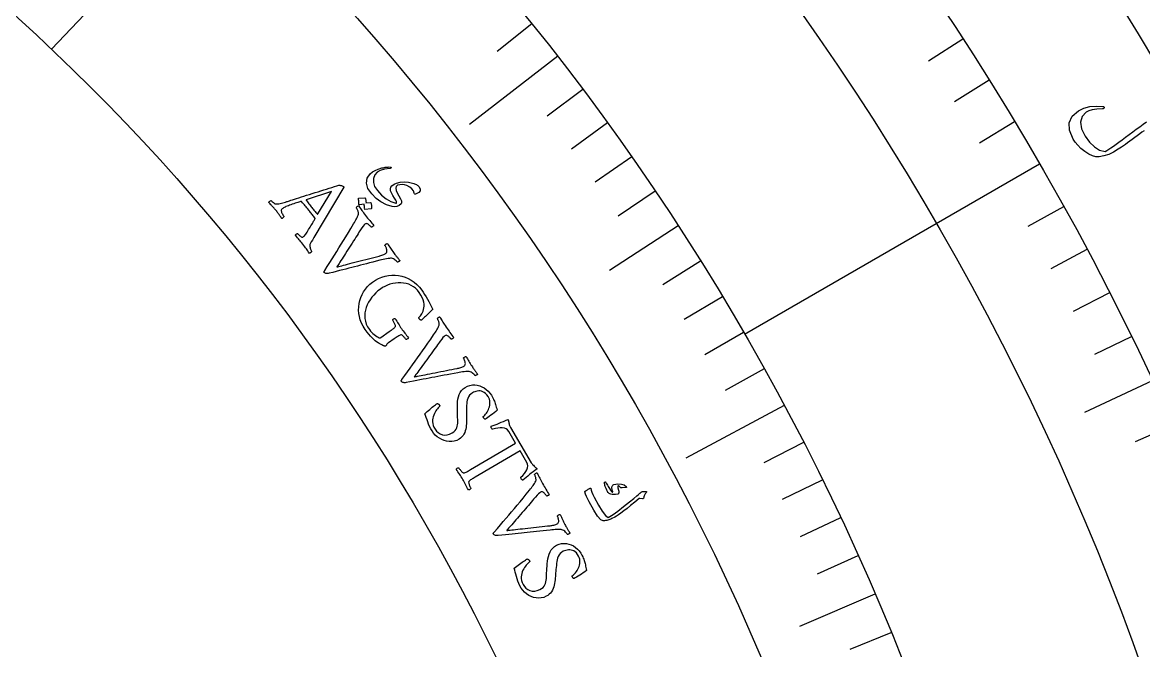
# Model space of a CAD drawing. Header units: millimetres. Extents: x -65 to 65, y -65 to 75.
# Drawn here: x 29.59 to 53.13, y 19.2 to 32.39 of the extents above; entities that cross this region are included whole.
import ezdxf

# ---------------------------------------------------------------- set-up
doc = ezdxf.new("R2010")
doc.units = ezdxf.units.MM
for name, color, linetype in [('ENGRAVE', 7, 'Continuous'), ('ENGRAVE_FINE', 8, 'Continuous'), ('TEXT', 5, 'Continuous')]:
    doc.layers.add(name, color=color, linetype=linetype)

msp = doc.modelspace()

# ---------------------------------------------------------------- linework, layer by layer
at = {"layer": 'ENGRAVE'}
for points in [[(35.5707, 37.4837), (30.2016, 31.8258)], [(40.828, 31.6762), (38.9792, 30.2418)], [(50.9439, 29.4125), (44.7519, 25.8375)], [(43.3579, 28.114), (41.9181, 27.1804)], [(53.3136, 24.8605), (51.8879, 24.1957)], [(45.583, 24.3412), (43.5189, 23.2389)], [(47.4852, 20.3829), (45.9083, 19.706)]]:
    msp.add_lwpolyline(points, dxfattribs=at)
for radius in [63.7, 63.7, 61.9938, 58.825, 58.825, 56.3225, 51.675, 51.675, 48.945, 43.875, 43.875]:
    msp.add_circle((0, 0), radius, dxfattribs=at)
at = {"layer": 'ENGRAVE_FINE'}
for points in [[(40.2871, 32.3613), (39.5574, 31.7751)], [(49.3348, 32.0384), (48.6152, 31.5711)], [(49.8864, 31.1725), (49.1588, 30.7178)], [(41.3574, 30.9818), (40.6083, 30.4206)], [(41.8753, 30.2782), (41.1168, 29.7297)], [(50.4229, 30.2971), (49.6874, 29.8552)], [(42.3814, 29.5655), (41.6138, 29.03)], [(42.8757, 28.8441), (42.0991, 28.3216)], [(51.4495, 28.5189), (50.6991, 28.103)], [(51.9394, 27.6167), (51.1818, 27.2139)], [(43.8279, 27.3755), (43.0341, 26.8797)], [(44.2856, 26.6288), (43.4834, 26.1465)], [(52.4135, 26.706), (51.649, 26.3165)], [(44.7308, 25.874), (43.9205, 25.4054)], [(52.8716, 25.7872), (52.1004, 25.4111)], [(45.1633, 25.1114), (44.3452, 24.6566)], [(53.7393, 23.9263), (52.9555, 23.5773)], [(45.9899, 23.5635), (45.1568, 23.1367)], [(46.3836, 22.7786), (45.5435, 22.3661)], [(46.7642, 21.9868), (45.9171, 21.5885)], [(47.1314, 21.1881), (46.2777, 20.8043)], [(47.8254, 19.5713), (46.9591, 19.2168)]]:
    msp.add_lwpolyline(points, dxfattribs=at)
at = {"layer": 'TEXT'}
msp.add_lwpolyline([(53.1408, 30.1136), (53.0958, 30.0809), (53.0479, 30.0459), (52.9971, 30.0086), (52.9434, 29.969), (52.8903, 29.9286), (52.8401, 29.8911), (52.7928, 29.8565), (52.7484, 29.8247), (52.707, 29.7956), (52.6684, 29.769), (52.6326, 29.7447), (52.5996, 29.723), (52.4995, 29.6629), (52.3986, 29.6168), (52.2969, 29.5847), (52.1944, 29.5665), (52.1276, 29.5674), (52.0555, 29.5863), (51.9782, 29.6233), (51.8956, 29.6783), (51.8159, 29.7433), (51.7485, 29.8085), (51.6932, 29.874), (51.6502, 29.9398), (51.575, 30.1234), (51.5684, 30.2828), (51.6308, 30.4182), (51.7623, 30.5297), (51.8767, 30.5852), (52.0004, 30.6196), (52.1335, 30.6327), (52.276, 30.6244), (52.285, 30.6227), (52.2919, 30.6193), (52.2966, 30.6144), (52.2992, 30.6079), (52.3006, 30.6001), (52.3002, 30.5934), (52.2982, 30.5878), (52.2946, 30.5833), (52.2884, 30.578), (52.2815, 30.5743), (52.274, 30.5723), (52.2659, 30.572), (52.148, 30.5656), (52.0521, 30.5525), (51.9781, 30.5327), (51.926, 30.5063), (51.8375, 30.4091), (51.8046, 30.292), (51.8268, 30.155), (51.9042, 29.9979), (51.9977, 29.87), (52.0988, 29.7736), (52.2077, 29.7086), (52.3244, 29.6752), (52.3592, 29.697), (52.3993, 29.7234), (52.4448, 29.7543), (52.4956, 29.7898), (52.5518, 29.8301), (52.6135, 29.8753), (52.6806, 29.9256), (52.7531, 29.9808), (52.8284, 30.0369), (52.9028, 30.0917), (52.9761, 30.1454), (53.0484, 30.1978), (53.1198, 30.2489), (53.1904, 30.2985)], dxfattribs=at)
for points in [[(37.8161, 28.8009), (37.7998, 28.8484), (37.768, 28.8911), (37.7207, 28.9289), (37.658, 28.9616), (37.6106, 28.9766), (37.563, 28.9827), (37.5152, 28.98), (37.4673, 28.9686), (37.4589, 28.9647), (37.4514, 28.9591), (37.4447, 28.9518), (37.4389, 28.9429), (37.4283, 28.9053), (37.4334, 28.86), (37.4541, 28.8069), (37.4904, 28.746), (37.5268, 28.6863), (37.5467, 28.638), (37.5502, 28.6012), (37.5374, 28.5758), (37.4956, 28.5422), (37.4513, 28.5217), (37.4045, 28.5141), (37.3552, 28.5194), (37.2302, 28.5601), (37.1164, 28.6179), (37.0137, 28.6929), (36.922, 28.7853), (36.843, 28.9025), (36.8114, 29.012), (36.8276, 29.1141), (36.8916, 29.2088), (36.9373, 29.2475), (36.9935, 29.2811), (37.0604, 29.3096), (37.1379, 29.3328), (37.1608, 29.3376), (37.1833, 29.3417), (37.2053, 29.3452), (37.227, 29.3479), (37.2483, 29.35), (37.2696, 29.3513), (37.2907, 29.352), (37.3116, 29.3519), (37.3213, 29.3506), (37.3273, 29.3474), (37.3297, 29.3423), (37.3285, 29.3352), (37.3249, 29.3291), (37.3201, 29.3245), (37.3141, 29.3215), (37.3068, 29.3201), (37.193, 29.3074), (37.102, 29.2811), (37.0338, 29.2415), (36.9882, 29.1885), (36.9579, 29.1101), (36.9567, 29.0292), (36.9844, 28.9457), (37.0409, 28.8596), (37.13, 28.7621), (37.2241, 28.6849), (37.3233, 28.628), (37.4277, 28.5913), (37.4352, 28.59), (37.4405, 28.5914), (37.4438, 28.5956), (37.4449, 28.6026), (37.4406, 28.624), (37.4263, 28.6559), (37.4021, 28.6984), (37.3679, 28.7514), (37.335, 28.8069), (37.3169, 28.8546), (37.3136, 28.8947), (37.325, 28.927), (37.3465, 28.9545), (37.3731, 28.9781), (37.4048, 28.9979), (37.4416, 29.0137), (37.522, 29.0344), (37.6053, 29.0414), (37.6917, 29.0344), (37.781, 29.0135), (37.8035, 29.0068), (37.8241, 28.9995), (37.8429, 28.9915), (37.86, 28.9828), (37.8753, 28.9736), (37.8888, 28.9639), (37.9005, 28.9539), (37.9105, 28.9434), (37.9405, 28.8954), (37.9419, 28.8531), (37.9148, 28.8165), (37.8591, 28.7855), (37.8415, 28.7807), (37.8285, 28.7816), (37.82, 28.7884), (37.8161, 28.8009)], [(35.1417, 28.6253), (35.1451, 28.6265), (35.1554, 28.6298), (35.1726, 28.6354), (35.1967, 28.6432), (35.2266, 28.653), (35.2615, 28.6643), (35.3012, 28.6773), (35.3457, 28.692), (35.3942, 28.7077), (35.4454, 28.7241), (35.4995, 28.7412), (35.5565, 28.7589), (35.6152, 28.777), (35.6747, 28.7956), (35.735, 28.8145), (35.796, 28.8337), (35.8568, 28.8529), (35.9164, 28.8715), (35.9748, 28.8897), (36.0319, 28.9074), (36.0869, 28.9242), (36.1384, 28.94), (36.1867, 28.9546), (36.2315, 28.9681), (36.2423, 28.9692), (36.2551, 28.9686), (36.27, 28.9662), (36.2871, 28.9621), (36.3035, 28.9569), (36.3166, 28.9515), (36.3265, 28.9457), (36.333, 28.9397), (36.3343, 28.9381), (36.3351, 28.9367), (36.3356, 28.9355), (36.3357, 28.9346), (36.3357, 28.9336), (36.3358, 28.9322), (36.3361, 28.9304), (36.3366, 28.9282), (35.7079, 27.8694), (35.6764, 27.8175), (35.653, 27.7786), (35.6377, 27.7526), (35.6304, 27.7395), (35.6254, 27.727), (35.6225, 27.7129), (35.622, 27.6973), (35.6236, 27.6802), (35.6269, 27.6626), (35.6311, 27.6459), (35.6363, 27.6298), (35.6425, 27.6146), (35.6486, 27.6011), (35.6538, 27.5905), (35.6579, 27.5828), (35.6611, 27.5779), (35.6584, 27.5712), (35.6537, 27.5646), (35.6469, 27.5581), (35.6381, 27.5518), (35.6292, 27.5464), (35.6222, 27.5423), (35.617, 27.5397), (35.6137, 27.5385), (35.5965, 27.5641), (35.5802, 27.5884), (35.5648, 27.6113), (35.5503, 27.6328), (35.5352, 27.6545), (35.5184, 27.6778), (35.4997, 27.7028), (35.4791, 27.7295), (35.457, 27.7574), (35.4366, 27.7825), (35.4177, 27.8049), (35.4004, 27.8245), (35.3829, 27.844), (35.3634, 27.8658), (35.3418, 27.89), (35.3181, 27.9165), (35.3199, 27.9227), (35.3237, 27.929), (35.3296, 27.9353), (35.3375, 27.9417), (35.3462, 27.9472), (35.3541, 27.9509), (35.3613, 27.9529), (35.3678, 27.9531), (35.3751, 27.9446), (35.3849, 27.9345), (35.3971, 27.923), (35.4117, 27.9098), (35.4269, 27.8974), (35.4405, 27.888), (35.4527, 27.8815), (35.4633, 27.8781), (35.4698, 27.8783), (35.4769, 27.8804), (35.4846, 27.8844), (35.493, 27.8903), (35.5016, 27.8982), (35.5118, 27.9096), (35.5236, 27.9245), (35.537, 27.943), (35.5515, 27.964), (35.5666, 27.9868), (35.5822, 28.0113), (35.5985, 28.0374), (35.6149, 28.0643), (35.6309, 28.091), (35.6467, 28.1174), (35.662, 28.1435), (35.6766, 28.1684), (35.6898, 28.191), (35.7016, 28.2113), (35.7121, 28.2294), (35.7206, 28.2441), (35.7268, 28.2547), (35.7304, 28.261), (35.7317, 28.2632), (35.7317, 28.2635), (35.7318, 28.2647), (35.7321, 28.2666), (35.7324, 28.2693), (35.7325, 28.2723), (35.7322, 28.2749), (35.7315, 28.2771), (35.7304, 28.279), (35.7202, 28.2933), (35.7087, 28.309), (35.6957, 28.326), (35.6813, 28.3444), (35.6665, 28.3631), (35.6521, 28.3811), (35.6383, 28.3985), (35.6249, 28.4152), (35.6215, 28.4195), (35.6181, 28.4239), (35.6146, 28.4282), (35.6112, 28.4325), (35.6078, 28.4367), (35.6046, 28.4407), (35.6016, 28.4445), (35.5988, 28.448), (35.5788, 28.4729), (35.5603, 28.4957), (35.5432, 28.5165), (35.5275, 28.5352), (35.5113, 28.5541), (35.4928, 28.5753), (35.4718, 28.5988), (35.4484, 28.6246), (35.4475, 28.6255), (35.446, 28.6262), (35.4441, 28.627), (35.4417, 28.6277), (35.4394, 28.6283), (35.4377, 28.6287), (35.4367, 28.629), (35.4363, 28.6291), (35.4336, 28.6281), (35.4252, 28.6254), (35.4112, 28.6207), (35.3917, 28.6142), (35.3683, 28.6065), (35.3428, 28.5981), (35.3152, 28.589), (35.2855, 28.5793), (35.2553, 28.5692), (35.2262, 28.5592), (35.1984, 28.5493), (35.1718, 28.5395), (35.1456, 28.5298), (35.1223, 28.5201), (35.1018, 28.5104), (35.0841, 28.5008), (35.0688, 28.4914), (35.0555, 28.4828), (35.044, 28.4748), (35.0345, 28.4675), (35.0269, 28.4586), (35.023, 28.4472), (35.0227, 28.4333), (35.026, 28.4169), (35.0316, 28.3995), (35.0385, 28.3827), (35.0464, 28.3665), (35.0554, 28.3508), (35.0642, 28.3369), (35.0712, 28.326), (35.0766, 28.3181), (35.0802, 28.3132), (35.0788, 28.3095), (35.0755, 28.3045), (35.0702, 28.2983), (35.0629, 28.2908), (35.0549, 28.2835), (35.0476, 28.2778), (35.0409, 28.2736), (35.0349, 28.2711), (35.0232, 28.2873), (35.0125, 28.3024), (35.0027, 28.3163), (34.9938, 28.329), (34.9854, 28.3411), (34.977, 28.3533), (34.9685, 28.3654), (34.9601, 28.3775), (34.9508, 28.3905), (34.9399, 28.405), (34.9273, 28.4212), (34.913, 28.439), (34.8983, 28.4568), (34.8846, 28.4729), (34.8719, 28.4874), (34.8602, 28.5002), (34.849, 28.5121), (34.8378, 28.5241), (34.8266, 28.5361), (34.8153, 28.548), (34.8034, 28.5608), (34.7901, 28.5753), (34.7754, 28.5915), (34.7593, 28.6093), (34.7607, 28.6129), (34.7642, 28.6176), (34.7699, 28.6233), (34.7778, 28.6302), (34.7863, 28.6368), (34.794, 28.6421), (34.8009, 28.646), (34.8069, 28.6485), (34.8147, 28.64), (34.8256, 28.6296), (34.8397, 28.6174), (34.8569, 28.6033), (34.8749, 28.5903), (34.8916, 28.5813), (34.907, 28.5763), (34.921, 28.5753), (34.9477, 28.5767), (34.9746, 28.5799), (35.0016, 28.5847), (35.0288, 28.5913), (35.0563, 28.599), (35.0843, 28.6073), (35.1128, 28.616), (35.1417, 28.6253)], [(36.081, 28.8391), (35.5484, 28.6655), (35.5482, 28.6653), (35.5477, 28.6646), (35.5468, 28.6635), (35.5456, 28.6619), (35.5445, 28.6602), (35.5439, 28.6587), (35.5439, 28.6575), (35.5443, 28.6565), (35.5573, 28.6387), (35.5718, 28.6194), (35.5876, 28.5985), (35.6048, 28.576), (35.6219, 28.554), (35.6372, 28.5343), (35.6508, 28.517), (35.6627, 28.502), (35.6783, 28.4827), (35.6934, 28.4645), (35.7078, 28.4475), (35.7217, 28.4316), (35.7356, 28.4159), (35.7501, 28.3994), (35.7652, 28.3821), (35.7809, 28.3641), (35.7824, 28.3628), (35.7842, 28.3622), (35.7863, 28.3623), (35.7886, 28.3632), (35.7908, 28.3643), (35.7924, 28.3651), (35.7933, 28.3656), (35.7936, 28.3658)], [(36.7934, 28.3341), (36.8154, 28.3059), (36.8373, 28.2784), (36.8591, 28.2516), (36.881, 28.2254), (36.9027, 28.1997), (36.924, 28.1741), (36.9451, 28.1486), (36.9659, 28.1232), (36.9627, 28.1184), (36.9575, 28.1129), (36.9502, 28.1067), (36.9408, 28.0998), (36.9313, 28.0938), (36.9237, 28.09), (36.918, 28.0886), (36.9141, 28.0894), (36.9102, 28.094), (36.904, 28.1005), (36.8955, 28.1089), (36.8846, 28.1192), (36.8722, 28.13), (36.8592, 28.1398), (36.8456, 28.1485), (36.8313, 28.1563), (36.817, 28.1615), (36.8034, 28.1625), (36.7903, 28.1593), (36.7777, 28.152), (36.7616, 28.1365), (36.741, 28.1112), (36.7161, 28.0763), (36.6868, 28.0317), (36.6719, 28.0081), (36.6547, 27.9808), (36.6353, 27.9499), (36.6136, 27.9154), (36.5901, 27.8782), (36.5655, 27.8392), (36.5395, 27.7984), (36.5123, 27.7558), (36.4846, 27.7123), (36.4569, 27.6687), (36.4292, 27.625), (36.4016, 27.5812), (36.3745, 27.5384), (36.3484, 27.4973), (36.3234, 27.4582), (36.2994, 27.4208), (36.2769, 27.3861), (36.2565, 27.3547), (36.2383, 27.3266), (36.2222, 27.3019), (36.2089, 27.2815), (36.1991, 27.2663), (36.1928, 27.2563), (36.1899, 27.2515), (36.198, 27.2532), (36.2125, 27.2568), (36.2334, 27.262), (36.2607, 27.269), (36.2934, 27.2775), (36.3301, 27.2871), (36.371, 27.2979), (36.4159, 27.3099), (36.4642, 27.3227), (36.5149, 27.3361), (36.5681, 27.3501), (36.6238, 27.3647), (36.6809, 27.3796), (36.7385, 27.3946), (36.7965, 27.4097), (36.8549, 27.4248), (36.9127, 27.4398), (36.9688, 27.4543), (37.0232, 27.4683), (37.0758, 27.4819), (37.0956, 27.4871), (37.1154, 27.4931), (37.1354, 27.4999), (37.1555, 27.5075), (37.1746, 27.5155), (37.1915, 27.5236), (37.2062, 27.5319), (37.2188, 27.5404), (37.2309, 27.5517), (37.2391, 27.5648), (37.2432, 27.5796), (37.2432, 27.5962), (37.2406, 27.6134), (37.2364, 27.6303), (37.2309, 27.6468), (37.2239, 27.6629), (37.2166, 27.6776), (37.2102, 27.6896), (37.2048, 27.6989), (37.2003, 27.7056), (37.2008, 27.7109), (37.204, 27.7168), (37.21, 27.7234), (37.2188, 27.7306), (37.2284, 27.7371), (37.2371, 27.7415), (37.2448, 27.7437), (37.2515, 27.7438), (37.2685, 27.719), (37.2848, 27.6949), (37.3005, 27.6713), (37.3155, 27.6484), (37.3307, 27.6255), (37.3467, 27.6021), (37.3635, 27.5783), (37.3811, 27.5541), (37.3957, 27.5344), (37.4088, 27.5169), (37.4205, 27.5016), (37.4307, 27.4886), (37.4401, 27.4768), (37.4496, 27.4651), (37.4591, 27.4537), (37.4686, 27.4425), (37.4786, 27.4306), (37.4896, 27.4174), (37.5017, 27.4029), (37.5147, 27.3869), (37.5113, 27.3822), (37.5056, 27.3769), (37.4977, 27.3709), (37.4875, 27.3643), (37.4774, 27.3585), (37.4699, 27.3549), (37.4648, 27.3535), (37.4622, 27.3542), (37.4564, 27.361), (37.4469, 27.3705), (37.4337, 27.3827), (37.4168, 27.3976), (37.3977, 27.4121), (37.3778, 27.4229), (37.3571, 27.4303), (37.3355, 27.434), (37.3179, 27.4346), (37.2949, 27.4331), (37.2664, 27.4294), (37.2325, 27.4237), (37.1964, 27.4166), (37.1614, 27.4092), (37.1276, 27.4014), (37.0949, 27.3931), (37.0193, 27.3739), (36.9469, 27.3554), (36.8777, 27.3377), (36.8117, 27.3206), (36.7478, 27.3042), (36.685, 27.288), (36.6233, 27.2723), (36.5627, 27.257), (36.5021, 27.2416), (36.4403, 27.2259), (36.3775, 27.2097), (36.3135, 27.1932), (36.2472, 27.1761), (36.1773, 27.1583), (36.1038, 27.1398), (36.0268, 27.1204), (36.006, 27.116), (35.9876, 27.1138), (35.9717, 27.114), (35.9581, 27.1165), (35.9464, 27.1208), (35.9362, 27.1263), (35.9274, 27.1331), (35.9201, 27.1412), (35.919, 27.1442), (35.9194, 27.1481), (35.9214, 27.1529), (35.925, 27.1585), (35.929, 27.1643), (35.9322, 27.1695), (35.9347, 27.1741), (35.9364, 27.1781), (35.9901, 27.2632), (36.0419, 27.3455), (36.0919, 27.425), (36.1399, 27.5017), (36.1872, 27.5774), (36.2348, 27.6537), (36.2827, 27.7308), (36.3309, 27.8086), (36.3802, 27.8889), (36.4317, 27.9737), (36.4853, 28.063), (36.541, 28.1566), (36.5582, 28.1853), (36.5741, 28.2129), (36.5888, 28.2393), (36.6023, 28.2647), (36.6145, 28.2894), (36.6254, 28.314), (36.6349, 28.3385), (36.6432, 28.3629), (36.6457, 28.3734), (36.6462, 28.3851), (36.6446, 28.3981), (36.6411, 28.4124), (36.6362, 28.427), (36.6307, 28.441), (36.6247, 28.4544), (36.6181, 28.4671), (36.6115, 28.4787), (36.6057, 28.4884), (36.6005, 28.4964), (36.596, 28.5026), (36.5969, 28.5046), (36.6009, 28.5085), (36.6079, 28.5146), (36.6181, 28.5227), (36.6285, 28.5306), (36.6365, 28.5363), (36.6418, 28.5396), (36.6447, 28.5405), (36.6662, 28.5109), (36.6857, 28.4837), (36.7031, 28.459), (36.7183, 28.4367), (36.7337, 28.4145), (36.7513, 28.39), (36.7712, 28.3632), (36.7934, 28.3341)], [(36.8956, 28.6088), (36.8982, 28.6085), (36.9006, 28.6072), (36.9029, 28.6049), (36.905, 28.6015), (36.9095, 28.5869), (36.9132, 28.5724), (36.9162, 28.5579), (36.9185, 28.5433), (36.92, 28.5287), (36.9208, 28.5139), (36.9209, 28.4988), (36.9202, 28.4835), (36.9192, 28.4799), (36.9172, 28.4771), (36.9144, 28.4753), (36.9106, 28.4743), (36.78, 28.4609), (36.7777, 28.4615), (36.776, 28.4637), (36.7749, 28.4675), (36.7744, 28.4729), (36.7746, 28.4771), (36.7744, 28.4834), (36.7738, 28.4919), (36.7728, 28.5026), (36.7713, 28.5156), (36.7695, 28.5311), (36.7673, 28.549), (36.7646, 28.5693), (36.6627, 28.5594), (36.659, 28.5597), (36.6565, 28.5619), (36.6552, 28.5658), (36.655, 28.5716), (36.6548, 28.5766), (36.6544, 28.5844), (36.6536, 28.5949), (36.6526, 28.6081), (36.6512, 28.6242), (36.6492, 28.6434), (36.6468, 28.6656), (36.6438, 28.6908), (36.6441, 28.694), (36.6453, 28.6961), (36.6472, 28.6973), (36.6498, 28.6974), (36.7778, 28.7077), (36.7804, 28.7074), (36.7828, 28.7061), (36.7851, 28.7037), (36.7872, 28.7004), (36.7915, 28.6884), (36.7951, 28.6763), (36.7979, 28.664), (36.8, 28.6517), (36.8015, 28.6393), (36.8023, 28.627), (36.8026, 28.6146), (36.8023, 28.6022)], [(37.2915, 25.8976), (37.2942, 25.8995), (37.2969, 25.9014), (37.2996, 25.9032), (37.3023, 25.9051), (37.305, 25.907), (37.3078, 25.9089), (37.3105, 25.9108), (37.3132, 25.9127), (37.3299, 25.9244), (37.3458, 25.9356), (37.3608, 25.9465), (37.3749, 25.9569), (37.3878, 25.9669), (37.3991, 25.9767), (37.4087, 25.9861), (37.4166, 25.9953), (37.4201, 26.0013), (37.4208, 26.0099), (37.4189, 26.0213), (37.4143, 26.0353), (37.408, 26.0506), (37.4011, 26.0658), (37.3936, 26.0809), (37.3854, 26.096), (37.3775, 26.1098), (37.3708, 26.1212), (37.3653, 26.1302), (37.3609, 26.1368), (37.3635, 26.1422), (37.3678, 26.148), (37.3739, 26.1542), (37.3817, 26.1608), (37.3901, 26.1666), (37.3979, 26.1704), (37.405, 26.1722), (37.4114, 26.1721), (37.4293, 26.1444), (37.4465, 26.117), (37.4633, 26.0899), (37.4794, 26.0631), (37.4955, 26.0366), (37.512, 26.0104), (37.529, 25.9844), (37.5464, 25.9588), (37.5646, 25.933), (37.5826, 25.9082), (37.6006, 25.8846), (37.6184, 25.8621), (37.6364, 25.8395), (37.6549, 25.8157), (37.6739, 25.7907), (37.6933, 25.7645), (37.6911, 25.7584), (37.6869, 25.7524), (37.6806, 25.7465), (37.6722, 25.7407), (37.6633, 25.7357), (37.6554, 25.7322), (37.6484, 25.7302), (37.6424, 25.7297), (37.6378, 25.7361), (37.6314, 25.7443), (37.6233, 25.7543), (37.6135, 25.7662), (37.6027, 25.7785), (37.5917, 25.7901), (37.5806, 25.8009), (37.5694, 25.8109), (37.5587, 25.8191), (37.5491, 25.8244), (37.5407, 25.8269), (37.5334, 25.8264), (37.5195, 25.8216), (37.5046, 25.8149), (37.4886, 25.8063), (37.4716, 25.7959), (37.4537, 25.7842), (37.4353, 25.7719), (37.4162, 25.759), (37.3966, 25.7456), (37.2715, 25.6594), (37.2582, 25.6495), (37.2476, 25.6397), (37.2396, 25.63), (37.2341, 25.6205), (37.2296, 25.6115), (37.2243, 25.6037), (37.2182, 25.597), (37.2113, 25.5915), (37.2076, 25.5894), (37.2036, 25.5882), (37.1994, 25.5877), (37.1949, 25.5882), (37.1891, 25.5898), (37.1808, 25.5931), (37.1701, 25.598), (37.1569, 25.6045), (37.1333, 25.6172), (37.1085, 25.6311), (37.0824, 25.6464), (37.055, 25.6629), (37.0264, 25.6819), (36.9965, 25.7047), (36.9654, 25.7312), (36.9329, 25.7615), (36.8988, 25.7968), (36.8628, 25.8386), (36.8249, 25.8869), (36.7851, 25.9416), (36.7436, 26.0064), (36.7096, 26.0725), (36.6831, 26.1401), (36.6641, 26.209), (36.6522, 26.2783), (36.647, 26.347), (36.6487, 26.4152), (36.6571, 26.4828), (36.6719, 26.5489), (36.6927, 26.6128), (36.7196, 26.6744), (36.7525, 26.7337), (36.7912, 26.7899), (36.8353, 26.8421), (36.8849, 26.8903), (36.94, 26.9345), (37.0024, 26.9758), (37.0669, 27.0102), (37.1336, 27.0377), (37.2025, 27.0583), (37.2725, 27.0721), (37.3428, 27.0791), (37.4133, 27.0795), (37.484, 27.0732), (37.5538, 27.06), (37.6219, 27.0396), (37.688, 27.012), (37.7522, 26.9772), (37.8135, 26.9353), (37.8706, 26.8864), (37.9235, 26.8306), (37.9723, 26.7678), (38.0034, 26.7228), (38.0341, 26.6761), (38.0647, 26.6277), (38.095, 26.5776), (38.1244, 26.5258), (38.1521, 26.4723), (38.1782, 26.4173), (38.2027, 26.3606), (38.2006, 26.3586), (38.1945, 26.3526), (38.1843, 26.3425), (38.17, 26.3285), (38.1529, 26.3119), (38.1343, 26.294), (38.1142, 26.2749), (38.0925, 26.2547), (38.0707, 26.2342), (38.0499, 26.2147), (38.0301, 26.1961), (38.0114, 26.1784), (37.9951, 26.163), (37.9823, 26.1512), (37.9733, 26.1432), (37.9678, 26.1388), (37.9642, 26.1363), (37.9593, 26.1357), (37.9531, 26.1369), (37.9457, 26.1399), (37.938, 26.1443), (37.9311, 26.1495), (37.9249, 26.1555), (37.9194, 26.1625), (37.9155, 26.1689), (37.9126, 26.1753), (37.9106, 26.1818), (37.9097, 26.1883), (37.9193, 26.1986), (37.9307, 26.212), (37.944, 26.2286), (37.9592, 26.2483), (37.9745, 26.2711), (37.9883, 26.297), (38.0007, 26.326), (38.0116, 26.3581), (38.0195, 26.3932), (38.0229, 26.4312), (38.0218, 26.472), (38.0161, 26.5156), (38.0042, 26.5621), (37.9844, 26.6114), (37.9568, 26.6634), (37.9212, 26.7181), (37.8843, 26.7646), (37.8434, 26.8048), (37.7987, 26.8388), (37.75, 26.8666), (37.6985, 26.8883), (37.6452, 26.9045), (37.5902, 26.915), (37.5334, 26.9198), (37.4759, 26.9194), (37.4189, 26.914), (37.3624, 26.9037), (37.3063, 26.8886), (37.2518, 26.8691), (37.1998, 26.8457), (37.1504, 26.8186), (37.1036, 26.7876), (37.0542, 26.7493), (37.0078, 26.7078), (36.9643, 26.6633), (36.9237, 26.6155), (36.887, 26.5653), (36.8552, 26.5133), (36.8283, 26.4594), (36.8062, 26.4037), (36.7898, 26.3467), (36.78, 26.2891), (36.7766, 26.2309), (36.7797, 26.172), (36.7903, 26.113), (36.8093, 26.0546), (36.8368, 25.9967), (36.8728, 25.9393), (36.8972, 25.9071), (36.9226, 25.8785), (36.949, 25.8534), (36.9764, 25.8318), (37.0038, 25.8129), (37.0302, 25.7957), (37.0554, 25.7802), (37.0796, 25.7665), (37.0844, 25.7638), (37.0888, 25.7625), (37.0928, 25.7624), (37.0965, 25.7635), (37.1001, 25.7654), (37.1039, 25.7677), (37.1081, 25.7703), (37.1125, 25.7733)], [(38.4852, 25.9897), (38.5054, 25.9602), (38.5255, 25.9313), (38.5457, 25.9032), (38.5659, 25.8758), (38.5859, 25.8487), (38.6057, 25.8218), (38.6251, 25.7951), (38.6443, 25.7684), (38.6408, 25.7639), (38.6352, 25.7587), (38.6275, 25.753), (38.6178, 25.7467), (38.6079, 25.7412), (38.6001, 25.738), (38.5943, 25.7369), (38.5905, 25.738), (38.5869, 25.7428), (38.5811, 25.7496), (38.5731, 25.7585), (38.5628, 25.7695), (38.5511, 25.781), (38.5388, 25.7916), (38.5257, 25.8012), (38.512, 25.8098), (38.4981, 25.8159), (38.4845, 25.8178), (38.4712, 25.8154), (38.4583, 25.809), (38.4411, 25.7944), (38.4191, 25.7705), (38.392, 25.7372), (38.36, 25.6945), (38.3436, 25.6719), (38.3248, 25.6457), (38.3035, 25.6161), (38.2797, 25.583), (38.254, 25.5473), (38.2269, 25.5099), (38.1985, 25.4708), (38.1687, 25.43), (38.1383, 25.3883), (38.1079, 25.3465), (38.0776, 25.3046), (38.0473, 25.2627), (38.0176, 25.2216), (37.9891, 25.1822), (37.9616, 25.1447), (37.9353, 25.1089), (37.9107, 25.0756), (37.8884, 25.0456), (37.8685, 25.0187), (37.8509, 24.9951), (37.8364, 24.9755), (37.8256, 24.9609), (37.8187, 24.9513), (37.8155, 24.9467), (37.8237, 24.948), (37.8384, 24.9506), (37.8596, 24.9545), (37.8873, 24.9598), (37.9204, 24.9662), (37.9577, 24.9736), (37.9991, 24.9818), (38.0448, 24.9909), (38.0937, 25.0007), (38.1452, 25.0109), (38.1991, 25.0216), (38.2556, 25.0327), (38.3136, 25.044), (38.372, 25.0554), (38.4308, 25.0668), (38.4901, 25.0783), (38.5487, 25.0897), (38.6056, 25.1007), (38.6607, 25.1113), (38.7141, 25.1215), (38.7341, 25.1255), (38.7543, 25.1303), (38.7747, 25.1358), (38.7952, 25.1421), (38.8147, 25.1489), (38.8321, 25.156), (38.8473, 25.1634), (38.8604, 25.171), (38.8732, 25.1816), (38.8822, 25.1941), (38.8872, 25.2087), (38.8883, 25.2252), (38.8867, 25.2426), (38.8836, 25.2597), (38.8791, 25.2765), (38.8731, 25.293), (38.8667, 25.3081), (38.8611, 25.3204), (38.8563, 25.3301), (38.8522, 25.3371), (38.853, 25.3423), (38.8566, 25.348), (38.863, 25.3542), (38.8722, 25.3609), (38.8823, 25.3668), (38.8912, 25.3706), (38.899, 25.3723), (38.9057, 25.372), (38.9211, 25.3463), (38.9359, 25.3211), (38.9501, 25.2966), (38.9637, 25.2728), (38.9774, 25.249), (38.9919, 25.2247), (39.0072, 25.1999), (39.0232, 25.1746), (39.0366, 25.154), (39.0486, 25.1358), (39.0593, 25.1198), (39.0686, 25.1062), (39.0773, 25.0938), (39.0861, 25.0816), (39.0948, 25.0696), (39.1036, 25.0578), (39.1129, 25.0453), (39.1231, 25.0315), (39.1342, 25.0162), (39.1461, 24.9995), (39.1425, 24.995), (39.1365, 24.99), (39.1282, 24.9845), (39.1177, 24.9786), (39.1072, 24.9734), (39.0994, 24.9703), (39.0943, 24.9692), (39.0918, 24.9701), (39.0864, 24.9772), (39.0775, 24.9873), (39.0651, 25.0003), (39.0492, 25.0162), (39.031, 25.0318), (39.0118, 25.0439), (38.9915, 25.0525), (38.9703, 25.0576), (38.9528, 25.0593), (38.9297, 25.0592), (38.901, 25.0573), (38.8668, 25.0537), (38.8303, 25.0489), (38.795, 25.0437), (38.7607, 25.0379), (38.7276, 25.0318), (38.6509, 25.0173), (38.5775, 25.0034), (38.5073, 24.9899), (38.4404, 24.977), (38.3756, 24.9646), (38.312, 24.9524), (38.2494, 24.9405), (38.1879, 24.929), (38.1265, 24.9174), (38.0639, 24.9055), (38.0001, 24.8934), (37.9353, 24.8809), (37.868, 24.8679), (37.7972, 24.8545), (37.7227, 24.8406), (37.6446, 24.8261), (37.6236, 24.8229), (37.6051, 24.8219), (37.5891, 24.8231), (37.5757, 24.8264), (37.5644, 24.8314), (37.5545, 24.8376), (37.5462, 24.8449), (37.5394, 24.8534), (37.5384, 24.8565), (37.5391, 24.8604), (37.5414, 24.865), (37.5453, 24.8704), (37.5497, 24.8759), (37.5532, 24.8809), (37.556, 24.8853), (37.5579, 24.8892), (37.6168, 24.9708), (37.6737, 25.0498), (37.7285, 25.126), (37.7812, 25.1996), (37.8331, 25.2721), (37.8854, 25.3454), (37.938, 25.4193), (37.9909, 25.494), (38.0452, 25.5711), (38.1018, 25.6525), (38.1609, 25.7382), (38.2223, 25.8283), (38.2412, 25.8558), (38.2588, 25.8823), (38.2751, 25.9078), (38.2901, 25.9323), (38.3039, 25.9562), (38.3162, 25.9801), (38.3273, 26.004), (38.3371, 26.0278), (38.3403, 26.0381), (38.3415, 26.0498), (38.3407, 26.0628), (38.338, 26.0773), (38.3341, 26.0922), (38.3295, 26.1065), (38.3243, 26.1202), (38.3185, 26.1334), (38.3127, 26.1453), (38.3075, 26.1554), (38.3028, 26.1637), (38.2987, 26.1702), (38.2997, 26.172), (38.3039, 26.1758), (38.3113, 26.1814), (38.322, 26.1888), (38.3329, 26.1961), (38.3412, 26.2012), (38.3467, 26.2042), (38.3496, 26.205), (38.3693, 26.174), (38.387, 26.1457), (38.4028, 26.1199), (38.4167, 26.0968), (38.4306, 26.0737), (38.4467, 26.0481), (38.4649, 26.0201), (38.4852, 25.9897)], [(39.4346, 24.5586), (39.4518, 24.53), (39.4666, 24.5034), (39.4791, 24.4787), (39.4892, 24.4561), (39.4978, 24.4342), (39.506, 24.4116), (39.5138, 24.3885), (39.5211, 24.3647), (39.5287, 24.3393), (39.5373, 24.311), (39.547, 24.2799), (39.5578, 24.2461), (39.5252, 24.2186), (39.4916, 24.1913), (39.4571, 24.1644), (39.4216, 24.1376), (39.3878, 24.1128), (39.3585, 24.0915), (39.3336, 24.0737), (39.3132, 24.0595), (39.3087, 24.0569), (39.3035, 24.0568), (39.2976, 24.0593), (39.291, 24.0642), (39.2845, 24.0702), (39.279, 24.0758), (39.2745, 24.0811), (39.2711, 24.0861), (39.2677, 24.0926), (39.2657, 24.0991), (39.265, 24.1054), (39.2658, 24.1116), (39.2816, 24.1253), (39.2977, 24.1417), (39.314, 24.1609), (39.3305, 24.1829), (39.3464, 24.207), (39.3607, 24.2326), (39.3734, 24.2597), (39.3845, 24.2884), (39.3934, 24.3181), (39.3995, 24.3484), (39.4028, 24.3793), (39.4033, 24.4108), (39.4001, 24.4423), (39.3927, 24.4733), (39.3808, 24.5037), (39.3646, 24.5336), (39.34, 24.5685), (39.3141, 24.5968), (39.2866, 24.6185), (39.2578, 24.6338), (39.2282, 24.6435), (39.1988, 24.649), (39.1694, 24.6503), (39.1401, 24.6472), (39.1117, 24.6409), (39.085, 24.6324), (39.0601, 24.6216), (39.0369, 24.6087), (39.0036, 24.5843), (38.9764, 24.557), (38.9553, 24.5268), (38.9402, 24.4937), (38.9296, 24.4582), (38.9221, 24.4211), (38.9175, 24.3823), (38.9159, 24.3418), (38.9157, 24.3003), (38.9153, 24.2585), (38.9147, 24.2165), (38.9139, 24.1743), (38.914, 24.1421), (38.914, 24.1084), (38.9141, 24.073), (38.9141, 24.0361), (38.9135, 23.9983), (38.9116, 23.9604), (38.9085, 23.9224), (38.9041, 23.8843), (38.8976, 23.8469), (38.8881, 23.811), (38.8756, 23.7764), (38.8601, 23.7434), (38.841, 23.7125), (38.8177, 23.6845), (38.7901, 23.6595), (38.7584, 23.6374), (38.7079, 23.6114), (38.6562, 23.594), (38.6032, 23.5854), (38.549, 23.5853), (38.495, 23.5929), (38.4428, 23.6069), (38.3924, 23.6274), (38.3438, 23.6543), (38.2983, 23.6867), (38.2573, 23.7236), (38.2206, 23.765), (38.1884, 23.8109), (38.1617, 23.8566), (38.1379, 23.9031), (38.1172, 23.9503), (38.0995, 23.9984), (38.0835, 24.0454), (38.0679, 24.0897), (38.0527, 24.1312), (38.0379, 24.1699), (38.0619, 24.1927), (38.087, 24.2157), (38.1133, 24.239), (38.1407, 24.2625), (38.168, 24.2854), (38.1936, 24.3066), (38.2177, 24.3261), (38.2402, 24.344), (38.2599, 24.3594), (38.2756, 24.3715), (38.2873, 24.3801), (38.2948, 24.3853), (38.3024, 24.3834), (38.3098, 24.3808), (38.3171, 24.3777), (38.3242, 24.374), (38.3309, 24.3697), (38.3369, 24.3648), (38.3422, 24.3593), (38.3467, 24.3531), (38.3504, 24.3449), (38.351, 24.337), (38.3485, 24.3293), (38.3429, 24.322), (38.3309, 24.3095), (38.3174, 24.2938), (38.3025, 24.2752), (38.286, 24.2534), (38.2693, 24.229), (38.2535, 24.2024), (38.2387, 24.1734), (38.2249, 24.1421), (38.2133, 24.109), (38.2053, 24.0747), (38.2008, 24.0391), (38.1998, 24.0022), (38.2038, 23.9642), (38.2138, 23.9255), (38.23, 23.886), (38.2524, 23.8456), (38.2823, 23.8057), (38.3179, 23.7731), (38.359, 23.7478), (38.4058, 23.7299), (38.4559, 23.7214), (38.507, 23.7247), (38.559, 23.7399), (38.612, 23.7668), (38.647, 23.7914), (38.6751, 23.8176), (38.6963, 23.8456), (38.7106, 23.8754), (38.7199, 23.9069), (38.7262, 23.9401), (38.7295, 23.9751), (38.7298, 24.0118), (38.7284, 24.05), (38.7268, 24.0896), (38.725, 24.1305), (38.7229, 24.1728), (38.7221, 24.221), (38.7219, 24.2704), (38.7224, 24.3211), (38.7234, 24.3731), (38.7268, 24.4249), (38.7342, 24.4752), (38.7455, 24.5241), (38.7609, 24.5714), (38.7818, 24.6158), (38.8097, 24.6557), (38.8447, 24.6913), (38.8867, 24.7225), (38.9355, 24.7489), (38.9853, 24.7669), (39.0361, 24.7764), (39.0879, 24.7773), (39.1394, 24.7707), (39.1893, 24.7575), (39.2376, 24.7378), (39.2843, 24.7115), (39.3282, 24.6798), (39.3678, 24.6437), (39.4033, 24.6033), (39.4346, 24.5586)], [(40.2719, 23.1423), (40.2797, 23.1301), (40.2897, 23.1168), (40.3019, 23.1026), (40.3162, 23.0873), (40.3308, 23.0726), (40.3437, 23.0602), (40.355, 23.0501), (40.3647, 23.0424), (40.3721, 23.0371), (40.3779, 23.0324), (40.3821, 23.0285), (40.3846, 23.0252), (40.3861, 23.022), (40.3873, 23.0183), (40.3881, 23.0141), (40.3886, 23.0093), (40.3488, 22.9799), (40.3099, 22.9506), (40.272, 22.9213), (40.2349, 22.8921), (40.1988, 22.8629), (40.1636, 22.8338), (40.1293, 22.8047), (40.0959, 22.7757), (40.0926, 22.7769), (40.0886, 22.7786), (40.0839, 22.781), (40.0786, 22.7839), (40.0733, 22.7876), (40.0687, 22.7924), (40.0648, 22.7982), (40.0615, 22.805), (40.0566, 22.8151), (40.054, 22.8239), (40.0537, 22.8314), (40.0556, 22.8376), (40.0959, 22.8756), (40.1303, 22.9144), (40.1589, 22.9541), (40.1815, 22.9946), (40.1961, 23.035), (40.2006, 23.0741), (40.195, 23.1121), (40.1793, 23.1487), (40.0395, 23.3897), (39.0928, 22.8367), (39.0723, 22.8246), (39.0525, 22.8128), (39.0336, 22.8014), (39.0154, 22.7902), (38.9987, 22.7793), (38.9841, 22.7685), (38.9717, 22.7578), (38.9614, 22.7473), (38.9587, 22.7413), (38.9579, 22.7326), (38.959, 22.7212), (38.9619, 22.7071), (38.9662, 22.6917), (38.9713, 22.6762), (38.9772, 22.6608), (38.9839, 22.6453), (38.9905, 22.631), (38.9961, 22.6193), (39.0008, 22.6099), (39.0046, 22.603), (39.0015, 22.5978), (38.9967, 22.5925), (38.9901, 22.5868), (38.9818, 22.5809), (38.9729, 22.5759), (38.9649, 22.5727), (38.9577, 22.5715), (38.9513, 22.5721), (38.9369, 22.6012), (38.9227, 22.6296), (38.9087, 22.6573), (38.8949, 22.6844), (38.8809, 22.7112), (38.8663, 22.7382), (38.8512, 22.7653), (38.8355, 22.7925), (38.8198, 22.8188), (38.8035, 22.8452), (38.7868, 22.8716), (38.7695, 22.898), (38.7519, 22.9245), (38.734, 22.9511), (38.7158, 22.9779), (38.6973, 23.0048), (38.6999, 23.0107), (38.7045, 23.0164), (38.7112, 23.0219), (38.7199, 23.0271), (38.7291, 23.0316), (38.7372, 23.0346), (38.7443, 23.0362), (38.7503, 23.0363), (38.7545, 23.0296), (38.7605, 23.0208), (38.7682, 23.0098), (38.7777, 22.9967), (38.7882, 22.9828), (38.7991, 22.9697), (38.8104, 22.9572), (38.822, 22.9455), (38.8331, 22.9357), (38.8424, 22.9293), (38.8502, 22.9262), (38.8563, 22.9264), (38.8705, 22.9302), (38.8859, 22.9359), (38.9024, 22.9433), (38.9201, 22.9526), (38.9387, 22.963), (38.958, 22.974), (38.9779, 22.9855), (38.9984, 22.9975), (39.9428, 23.5544), (39.7983, 23.7979), (39.7739, 23.8294), (39.7435, 23.8528), (39.7072, 23.8679), (39.6648, 23.8749), (39.6183, 23.875), (39.5695, 23.8698), (39.5185, 23.8593), (39.4652, 23.8434), (39.4588, 23.8447), (39.4524, 23.8487), (39.446, 23.8553), (39.4396, 23.8645), (39.4353, 23.8706), (39.4322, 23.8767), (39.4305, 23.8827), (39.4301, 23.8887), (39.4304, 23.8944), (39.4308, 23.8993), (39.4313, 23.9034), (39.432, 23.9069), (39.4735, 23.9219), (39.5155, 23.9379), (39.5579, 23.9547), (39.6007, 23.9725), (39.644, 23.991), (39.6879, 24.0101), (39.7324, 24.03), (39.7774, 24.0504), (39.7819, 24.0463), (39.7859, 24.0411), (39.7894, 24.035), (39.7923, 24.0279), (39.7947, 24.0206), (39.7965, 24.014), (39.7978, 24.008), (39.7985, 24.0027), (39.8005, 23.9908), (39.8034, 23.977), (39.8073, 23.9614), (39.8121, 23.9438), (39.8177, 23.9262), (39.8236, 23.9104), (39.8299, 23.8962), (39.8367, 23.8837)], [(40.5108, 22.7035), (40.5285, 22.6724), (40.5462, 22.642), (40.5639, 22.6123), (40.5817, 22.5833), (40.5995, 22.5546), (40.6169, 22.5262), (40.6341, 22.4979), (40.651, 22.4698), (40.6471, 22.4655), (40.6411, 22.4608), (40.633, 22.4558), (40.6227, 22.4503), (40.6125, 22.4457), (40.6044, 22.4431), (40.5985, 22.4425), (40.5948, 22.4439), (40.5916, 22.449), (40.5864, 22.4563), (40.5792, 22.4658), (40.5699, 22.4776), (40.5592, 22.4901), (40.5478, 22.5017), (40.5355, 22.5123), (40.5226, 22.522), (40.5092, 22.5292), (40.4958, 22.5322), (40.4824, 22.531), (40.4689, 22.5256), (40.4507, 22.5126), (40.4267, 22.4906), (40.397, 22.4596), (40.3616, 22.4198), (40.3434, 22.3985), (40.3224, 22.374), (40.2987, 22.3463), (40.2722, 22.3153), (40.2436, 22.2818), (40.2136, 22.2468), (40.182, 22.2102), (40.1489, 22.172), (40.1152, 22.133), (40.0814, 22.0939), (40.0477, 22.0547), (40.0141, 22.0154), (39.9811, 21.9769), (39.9493, 21.94), (39.9189, 21.9049), (39.8897, 21.8714), (39.8624, 21.8403), (39.8377, 21.8122), (39.8156, 21.7871), (39.7961, 21.765), (39.78, 21.7467), (39.7681, 21.7331), (39.7603, 21.7241), (39.7568, 21.7197), (39.7651, 21.7203), (39.7799, 21.7217), (39.8014, 21.7239), (39.8295, 21.7268), (39.863, 21.7305), (39.9007, 21.7347), (39.9427, 21.7394), (39.9889, 21.7447), (40.0385, 21.7504), (40.0907, 21.7564), (40.1453, 21.7625), (40.2025, 21.7689), (40.2612, 21.7753), (40.3204, 21.7818), (40.3799, 21.7884), (40.44, 21.7949), (40.4993, 21.8013), (40.5569, 21.8075), (40.6127, 21.8135), (40.6668, 21.8193), (40.6871, 21.8217), (40.7076, 21.8247), (40.7284, 21.8285), (40.7493, 21.8331), (40.7694, 21.8383), (40.7873, 21.8439), (40.8031, 21.85), (40.8167, 21.8565), (40.8304, 21.866), (40.8403, 21.8777), (40.8465, 21.8918), (40.849, 21.9082), (40.8488, 21.9256), (40.8472, 21.9429), (40.8441, 21.96), (40.8395, 21.977), (40.8344, 21.9926), (40.8299, 22.0053), (40.8258, 22.0154), (40.8224, 22.0227), (40.8236, 22.0278), (40.8277, 22.0332), (40.8345, 22.0388), (40.8443, 22.0447), (40.8548, 22.0498), (40.864, 22.0528), (40.8719, 22.0539), (40.8786, 22.053), (40.8918, 22.0261), (40.9044, 21.9998), (40.9165, 21.9742), (40.9281, 21.9493), (40.9398, 21.9245), (40.9522, 21.8991), (40.9654, 21.8731), (40.9793, 21.8466), (40.9909, 21.8249), (41.0014, 21.8057), (41.0107, 21.7889), (41.0188, 21.7746), (41.0265, 21.7615), (41.0342, 21.7486), (41.0419, 21.7359), (41.0497, 21.7234), (41.0579, 21.7103), (41.0669, 21.6956), (41.0767, 21.6794), (41.0872, 21.6618), (41.0832, 21.6576), (41.0768, 21.6531), (41.0681, 21.6484), (41.0571, 21.6434), (41.0463, 21.6391), (41.0383, 21.6366), (41.033, 21.6359), (41.0306, 21.637), (41.0258, 21.6446), (41.0178, 21.6554), (41.0065, 21.6693), (40.992, 21.6865), (40.9752, 21.7036), (40.957, 21.7173), (40.9376, 21.7275), (40.9168, 21.7344), (40.8995, 21.7375), (40.8765, 21.7393), (40.8477, 21.7398), (40.8133, 21.739), (40.7766, 21.7373), (40.7409, 21.735), (40.7063, 21.7322), (40.6728, 21.7288), (40.5952, 21.7207), (40.5209, 21.7129), (40.4498, 21.7054), (40.382, 21.6981), (40.3165, 21.691), (40.252, 21.6842), (40.1887, 21.6775), (40.1265, 21.6711), (40.0643, 21.6647), (40.0009, 21.6581), (39.9364, 21.6512), (39.8707, 21.6442), (39.8026, 21.6369), (39.7309, 21.6294), (39.6555, 21.6217), (39.5764, 21.6137), (39.5552, 21.6123), (39.5367, 21.6129), (39.521, 21.6154), (39.5079, 21.6198), (39.4969, 21.6257), (39.4876, 21.6327), (39.48, 21.6407), (39.4739, 21.6497), (39.4732, 21.6529), (39.4742, 21.6567), (39.4768, 21.6611), (39.4812, 21.6661), (39.486, 21.6713), (39.49, 21.6759), (39.4931, 21.6801), (39.4953, 21.6839), (39.5608, 21.7603), (39.624, 21.8342), (39.685, 21.9057), (39.7436, 21.9746), (39.8014, 22.0426), (39.8596, 22.1112), (39.9181, 22.1805), (39.977, 22.2505), (40.0375, 22.3229), (40.1008, 22.3993), (40.1667, 22.4798), (40.2354, 22.5645), (40.2565, 22.5903), (40.2763, 22.6153), (40.2947, 22.6394), (40.3117, 22.6625), (40.3273, 22.6852), (40.3416, 22.708), (40.3547, 22.7308), (40.3664, 22.7538), (40.3704, 22.7638), (40.3726, 22.7753), (40.3729, 22.7884), (40.3714, 22.803), (40.3687, 22.8182), (40.3654, 22.8328), (40.3613, 22.8469), (40.3566, 22.8605), (40.3518, 22.8729), (40.3475, 22.8834), (40.3435, 22.8921), (40.34, 22.8989), (40.3411, 22.9006), (40.3456, 22.904), (40.3535, 22.9089), (40.3647, 22.9155), (40.3762, 22.9218), (40.3848, 22.9263), (40.3906, 22.9287), (40.3936, 22.9293), (40.4106, 22.8968), (40.426, 22.8671), (40.4395, 22.8401), (40.4514, 22.8159), (40.4634, 22.7917), (40.4773, 22.7649), (40.4931, 22.7355), (40.5108, 22.7035)], [(42.685, 22.5166), (42.675, 22.5018), (42.6659, 22.4871), (42.6577, 22.4724), (42.6504, 22.4578), (42.6441, 22.4432), (42.6387, 22.4285), (42.6344, 22.4136), (42.631, 22.3987), (42.6281, 22.3921), (42.623, 22.3878), (42.6157, 22.3856), (42.6063, 22.3857), (42.5548, 22.389), (42.5494, 22.389), (42.5449, 22.3888), (42.5415, 22.3883), (42.5391, 22.3874), (42.4451, 22.3104), (42.3597, 22.2415), (42.283, 22.1809), (42.215, 22.1284), (42.1557, 22.0842), (42.1051, 22.0484), (42.0633, 22.0209), (42.0303, 22.0018), (41.9666, 21.9684), (41.9458, 21.959), (41.9244, 21.9505), (41.9025, 21.9429), (41.8799, 21.9362), (41.8567, 21.9306), (41.8329, 21.9261), (41.8083, 21.9226), (41.7831, 21.9202), (41.7319, 21.943), (41.6658, 22.0177), (41.5847, 22.1442), (41.488, 22.3223), (41.4599, 22.3791), (41.4353, 22.4324), (41.4141, 22.4821), (41.3965, 22.5284), (41.3961, 22.5333), (41.397, 22.5374), (41.3994, 22.5409), (41.4032, 22.5437), (41.4223, 22.5556), (41.4398, 22.5663), (41.4556, 22.5758), (41.4698, 22.5841), (41.4825, 22.5913), (41.4939, 22.5974), (41.5039, 22.6026), (41.5127, 22.6066), (41.5177, 22.6087), (41.5213, 22.6084), (41.5234, 22.6059), (41.524, 22.6011), (41.5313, 22.5661), (41.5456, 22.5237), (41.567, 22.474), (41.5955, 22.4168), (41.6857, 22.2487), (41.7638, 22.1212), (41.8301, 22.0345), (41.8849, 21.9885), (41.9244, 22.0093), (41.992, 22.0551), (42.0878, 22.1259), (42.2116, 22.2217), (42.3349, 22.319), (42.4278, 22.3931), (42.4905, 22.4439), (42.5229, 22.4715), (42.5316, 22.4794), (42.5398, 22.4867), (42.5474, 22.4936), (42.5544, 22.4999), (42.5608, 22.5057), (42.5664, 22.5109), (42.5713, 22.5155), (42.5755, 22.5195), (42.5851, 22.5276), (42.5952, 22.5333), (42.6059, 22.5369), (42.6172, 22.5382), (42.6797, 22.5391), (42.6841, 22.5388), (42.6875, 22.5378), (42.6898, 22.5359), (42.6911, 22.5333), (42.6911, 22.5293), (42.69, 22.5251), (42.688, 22.5209), (42.685, 22.5166)], [(42.2749, 22.6378), (42.2759, 22.6351), (42.276, 22.6325), (42.2754, 22.6298), (42.2739, 22.6271), (42.2721, 22.6256), (42.27, 22.6242), (42.2676, 22.6231), (42.2648, 22.6223), (42.1815, 22.613), (42.1728, 22.6126), (42.1656, 22.6133), (42.1599, 22.615), (42.1557, 22.6177), (42.1423, 22.6316), (42.1288, 22.6423), (42.1151, 22.6498), (42.1012, 22.654), (42.0956, 22.6533), (42.0919, 22.6481), (42.0902, 22.6386), (42.0904, 22.6246), (42.0918, 22.616), (42.0935, 22.6072), (42.0955, 22.5982), (42.0978, 22.5891), (42.1004, 22.5798), (42.1034, 22.5701), (42.1068, 22.5601), (42.1105, 22.5498), (42.1146, 22.5094), (42.0922, 22.4838), (42.0433, 22.473), (41.9681, 22.4769), (41.9436, 22.4819), (41.9231, 22.4887), (41.9064, 22.4971), (41.8936, 22.5071), (41.8828, 22.5199), (41.8709, 22.5392), (41.8577, 22.565), (41.8434, 22.5972), (41.8364, 22.6138), (41.8303, 22.6299), (41.8251, 22.6454), (41.8209, 22.6604), (41.8173, 22.6747), (41.8142, 22.6882), (41.8115, 22.7009), (41.8092, 22.7127), (41.8093, 22.7208), (41.8108, 22.7274), (41.8138, 22.7325), (41.8182, 22.7361), (41.8237, 22.738), (41.8287, 22.7376), (41.8331, 22.7347), (41.8369, 22.7294), (41.8479, 22.712), (41.86, 22.6921), (41.8734, 22.6696), (41.8878, 22.6447), (41.9148, 22.598), (41.9375, 22.5625), (41.9561, 22.5382), (41.9706, 22.525), (41.9733, 22.5238), (41.9759, 22.5237), (41.9785, 22.5249), (41.981, 22.5273), (41.9823, 22.5294), (41.9828, 22.5325), (41.9827, 22.5364), (41.9819, 22.5412), (41.9707, 22.5837), (41.9667, 22.6019), (41.9653, 22.6186), (41.9663, 22.6336), (41.9699, 22.6471), (41.9757, 22.6599), (41.9834, 22.6699), (41.9932, 22.677), (42.0049, 22.6811), (42.0907, 22.6967), (42.1643, 22.6947), (42.2257, 22.675), (42.2749, 22.6378)], [(41.338, 21.1985), (41.3528, 21.1686), (41.3654, 21.1408), (41.3758, 21.1152), (41.3839, 21.0918), (41.3907, 21.0692), (41.397, 21.0461), (41.4028, 21.0224), (41.4081, 20.9981), (41.4136, 20.9721), (41.4199, 20.9432), (41.427, 20.9115), (41.4349, 20.8768), (41.4001, 20.8521), (41.3644, 20.8278), (41.3277, 20.8037), (41.2901, 20.78), (41.2544, 20.7581), (41.2234, 20.7393), (41.1972, 20.7237), (41.1757, 20.7112), (41.171, 20.709), (41.1658, 20.7093), (41.1601, 20.7123), (41.1539, 20.7177), (41.1479, 20.7242), (41.1429, 20.7303), (41.1389, 20.736), (41.1359, 20.7412), (41.1331, 20.748), (41.1316, 20.7546), (41.1315, 20.761), (41.1327, 20.7671), (41.1496, 20.7794), (41.167, 20.7944), (41.1848, 20.8122), (41.2031, 20.8327), (41.2209, 20.8554), (41.2373, 20.8798), (41.2522, 20.9058), (41.2657, 20.9334), (41.277, 20.9623), (41.2856, 20.992), (41.2915, 21.0225), (41.2946, 21.0538), (41.2941, 21.0855), (41.2892, 21.117), (41.2799, 21.1483), (41.2662, 21.1794), (41.2447, 21.2162), (41.2211, 21.2466), (41.1956, 21.2705), (41.1681, 21.2881), (41.1395, 21.3003), (41.1106, 21.3082), (41.0814, 21.3119), (41.0519, 21.3113), (41.0231, 21.3074), (40.9958, 21.3011), (40.9701, 21.2924), (40.9459, 21.2814), (40.9107, 21.2599), (40.8813, 21.235), (40.8577, 21.2066), (40.84, 21.1749), (40.8265, 21.1404), (40.8159, 21.1041), (40.8081, 21.0658), (40.8032, 21.0255), (40.7995, 20.9842), (40.7957, 20.9426), (40.7916, 20.9008), (40.7873, 20.8587), (40.7847, 20.8267), (40.7819, 20.7931), (40.779, 20.7578), (40.776, 20.721), (40.7722, 20.6834), (40.7672, 20.6458), (40.761, 20.6082), (40.7534, 20.5706), (40.7438, 20.5339), (40.7314, 20.4988), (40.716, 20.4655), (40.6978, 20.4338), (40.6762, 20.4046), (40.6507, 20.3787), (40.6211, 20.356), (40.5877, 20.3366), (40.5353, 20.3149), (40.4823, 20.3019), (40.4287, 20.2977), (40.3747, 20.3022), (40.3215, 20.3141), (40.2707, 20.3324), (40.2221, 20.357), (40.1759, 20.3879), (40.1333, 20.424), (40.0954, 20.4642), (40.0624, 20.5085), (40.0341, 20.5568), (40.0112, 20.6046), (39.9914, 20.6529), (39.9747, 20.7017), (39.961, 20.7511), (39.949, 20.7993), (39.9371, 20.8448), (39.9254, 20.8874), (39.9139, 20.9272), (39.9397, 20.9479), (39.9667, 20.9687), (39.9948, 20.9897), (40.0241, 21.0109), (40.0531, 21.0314), (40.0804, 21.0504), (40.1061, 21.0679), (40.13, 21.0839), (40.1509, 21.0976), (40.1676, 21.1083), (40.1799, 21.1159), (40.1879, 21.1205), (40.1952, 21.1179), (40.2024, 21.1148), (40.2094, 21.1111), (40.2162, 21.1068), (40.2225, 21.102), (40.2281, 21.0966), (40.2329, 21.0906), (40.2368, 21.0841), (40.2399, 21.0756), (40.2398, 21.0676), (40.2367, 21.0602), (40.2305, 21.0534), (40.2175, 21.0419), (40.2028, 21.0274), (40.1863, 21.0101), (40.1681, 20.9898), (40.1494, 20.9669), (40.1315, 20.9416), (40.1144, 20.9139), (40.098, 20.8839), (40.0837, 20.8519), (40.0728, 20.8184), (40.0654, 20.7833), (40.0614, 20.7465), (40.0621, 20.7084), (40.0689, 20.669), (40.0818, 20.6282), (40.1007, 20.5861), (40.1273, 20.5439), (40.16, 20.5085), (40.1989, 20.4799), (40.244, 20.4581), (40.2933, 20.4455), (40.3444, 20.4446), (40.3975, 20.4553), (40.4525, 20.4778), (40.4894, 20.4993), (40.5196, 20.5232), (40.5431, 20.5493), (40.5598, 20.5778), (40.5717, 20.6084), (40.5808, 20.641), (40.587, 20.6756), (40.5903, 20.7121), (40.5921, 20.7503), (40.5938, 20.7899), (40.5954, 20.8308), (40.5968, 20.8731), (40.6, 20.9212), (40.6039, 20.9705), (40.6086, 21.021), (40.614, 21.0727), (40.6216, 21.124), (40.6331, 21.1736), (40.6485, 21.2213), (40.6678, 21.2672), (40.6923, 21.3097), (40.7234, 21.3472), (40.7612, 21.3798), (40.8056, 21.4073), (40.8565, 21.4296), (40.9076, 21.4434), (40.959, 21.4486), (41.0107, 21.4453), (41.0615, 21.4344), (41.1101, 21.4171), (41.1567, 21.3934), (41.201, 21.3633), (41.2421, 21.3281), (41.2786, 21.2888), (41.3106, 21.2457), (41.338, 21.1985)]]:
    msp.add_lwpolyline(points, close=True, dxfattribs=at)

doc.saveas('drawing.dxf')
